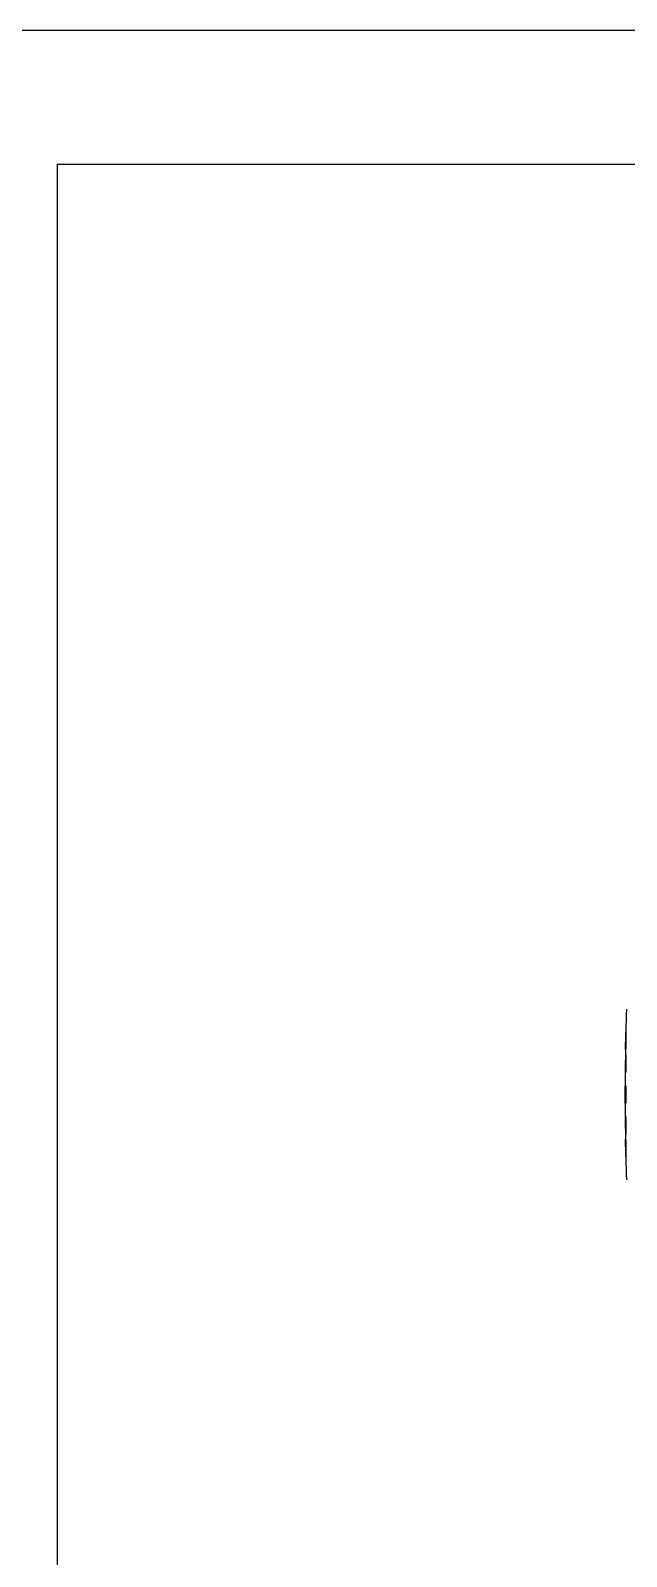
# Model space of a CAD drawing. Extents: x -7342 to 109, y -2713 to 214.
# Drawn here: x -7236.2 to -7178.2, y -2564.4 to -2415.9 of the extents above; entities that cross this region are included whole.
import ezdxf

# ---------------------------------------------------------------- set-up
doc = ezdxf.new("R2010")
doc.units = 0
doc.header["$LTSCALE"] = 7
doc.layers.get('0').update_dxf_attribs({"color": 2, "linetype": 'CONTINUOUS'})

# ---------------------------------------------------------------- blocks, each defined once
blk = doc.blocks.new('BORDER')
blk.add_line((1, 1), (0, 1))

msp = doc.modelspace()

# ---------------------------------------------------------------- linework, layer by layer
at = {"color": 4}
for p, q in [((-7233.5456, -2428.89488), (-6855.5456, -2428.89488)), ((-7233.5456, -2702.89488), (-7233.5456, -2428.89488))]:
    msp.add_line(p, q, dxfattribs=at)
at = {"color": 7, "linetype": 'Continuous'}
for p, q in [((-7178.2676, -2512.58303), (-7178.30751, -2514.28503)), ((-7178.27454, -2514.07904), (-7178.27967, -2514.33701)), ((-7178.27077, -2513.84628), (-7178.27454, -2514.07904)), ((-7178.2685, -2513.65539), (-7178.27077, -2513.84628)), ((-7178.26777, -2513.54595), (-7178.2685, -2513.65539)), ((-7178.26798, -2513.45068), (-7178.26772, -2513.49098)), ((-7178.26772, -2513.49098), (-7178.26777, -2513.54595)), ((-7178.3304, -2515.58655), (-7178.35035, -2517.28854)), ((-7178.29572, -2514.9264), (-7178.29803, -2514.98509)), ((-7178.29171, -2514.80645), (-7178.29572, -2514.9264)), ((-7178.28567, -2514.59147), (-7178.29171, -2514.80645)), ((-7178.27967, -2514.33701), (-7178.28567, -2514.59147)), ((-7178.27537, -2516.75648), (-7178.27873, -2516.90592)), ((-7178.2725, -2516.59446), (-7178.27537, -2516.75648)), ((-7178.27027, -2516.43021), (-7178.2725, -2516.59446)), ((-7178.26826, -2516.19909), (-7178.27027, -2516.43021)), ((-7178.26945, -2515.75505), (-7178.26841, -2515.83859)), ((-7178.26841, -2515.83859), (-7178.26782, -2515.9412)), ((-7178.26774, -2516.06186), (-7178.26826, -2516.19909)), ((-7178.26782, -2515.9412), (-7178.26774, -2516.06186)), ((-7178.35798, -2518.59007), (-7178.35798, -2520.29206)), ((-7178.33663, -2518.65848), (-7178.33553, -2518.70198)), ((-7178.33553, -2518.70198), (-7178.33445, -2518.76058)), ((-7178.33445, -2518.76058), (-7178.33295, -2518.87667)), ((-7178.3323, -2519.93515), (-7178.33374, -2520.07149)), ((-7178.33295, -2518.87667), (-7178.33138, -2519.0781)), ((-7178.33093, -2519.70643), (-7178.3323, -2519.93515)), ((-7178.33138, -2519.0781), (-7178.33053, -2519.3196)), ((-7178.33056, -2519.57919), (-7178.33093, -2519.70643)), ((-7178.33053, -2519.3196), (-7178.33056, -2519.57919)), ((-7178.27399, -2518.82538), (-7178.27166, -2518.93559)), ((-7178.27166, -2518.93559), (-7178.26974, -2519.06896)), ((-7178.26843, -2519.66821), (-7178.2701, -2519.84276)), ((-7178.26974, -2519.06896), (-7178.26837, -2519.22329)), ((-7178.26837, -2519.22329), (-7178.26774, -2519.3947)), ((-7178.33749, -2520.24806), (-7178.33799, -2520.25789)), ((-7178.33788, -2520.25615), (-7178.33793, -2520.25703)), ((-7178.33374, -2520.07149), (-7178.3348, -2520.14227)), ((-7178.35035, -2521.59358), (-7178.3304, -2523.29558)), ((-7178.28776, -2521.70954), (-7178.28633, -2521.74081)), ((-7178.28633, -2521.74081), (-7178.2833, -2521.82027)), ((-7178.2833, -2521.82027), (-7178.28019, -2521.92146)), ((-7178.28019, -2521.92146), (-7178.27711, -2522.04373)), ((-7178.27711, -2522.04373), (-7178.27289, -2522.26223)), ((-7178.27289, -2522.26223), (-7178.27058, -2522.42611)), ((-7178.27058, -2522.42611), (-7178.26885, -2522.59761)), ((-7178.27031, -2522.4417), (-7178.26949, -2522.51707)), ((-7178.26885, -2522.59761), (-7178.26788, -2522.76593)), ((-7178.29948, -2523.86518), (-7178.29746, -2523.91065)), ((-7178.29746, -2523.91065), (-7178.29509, -2523.97317)), ((-7178.29509, -2523.97317), (-7178.29099, -2524.09926)), ((-7178.29099, -2524.09926), (-7178.28489, -2524.32168)), ((-7178.28489, -2524.32168), (-7178.27885, -2524.58337)), ((-7178.30751, -2524.5971), (-7178.2676, -2526.29909)), ((-7178.27885, -2524.58337), (-7178.27372, -2524.84948)), ((-7178.27372, -2524.84948), (-7178.27006, -2525.08773)), ((-7178.27006, -2525.08773), (-7178.2681, -2525.27505)), ((-7178.2681, -2525.27505), (-7178.26775, -2525.34556))]:
    msp.add_line(p, q, dxfattribs=at)
for points in [[(-7178.2686, -2513.4215), (-7178.26859, -2513.42169), (-7178.26842, -2513.42656), (-7178.26819, -2513.43646), (-7178.26798, -2513.45068)], [(-7178.29803, -2514.98509), (-7178.29906, -2515.00814), (-7178.29999, -2515.02701), (-7178.30081, -2515.04176), (-7178.30147, -2515.05196), (-7178.30156, -2515.05324)], [(-7178.27873, -2516.90592), (-7178.28237, -2517.03378), (-7178.2842, -2517.08742), (-7178.28601, -2517.13356), (-7178.28773, -2517.172)], [(-7178.27326, -2515.63466), (-7178.27328, -2515.6344), (-7178.27298, -2515.63853), (-7178.27233, -2515.6501), (-7178.27158, -2515.66811), (-7178.27081, -2515.69181)], [(-7178.27081, -2515.69181), (-7178.2701, -2515.72081), (-7178.26945, -2515.75505)], [(-7178.28773, -2517.172), (-7178.28934, -2517.20232), (-7178.29076, -2517.2245), (-7178.29184, -2517.23794), (-7178.29197, -2517.23931)], [(-7178.33788, -2518.62529), (-7178.33797, -2518.62432), (-7178.33796, -2518.6247), (-7178.33761, -2518.63135), (-7178.33715, -2518.64278), (-7178.33663, -2518.65848)], [(-7178.28164, -2518.64293), (-7178.28168, -2518.64258), (-7178.28129, -2518.64674), (-7178.28035, -2518.65933), (-7178.27917, -2518.67939), (-7178.27788, -2518.70616), (-7178.27657, -2518.73947), (-7178.27527, -2518.77932), (-7178.27399, -2518.82538)], [(-7178.2701, -2519.84276), (-7178.27259, -2519.99513), (-7178.27406, -2520.05958), (-7178.27564, -2520.11492), (-7178.27726, -2520.16083), (-7178.27885, -2520.19676), (-7178.28034, -2520.22259), (-7178.28147, -2520.23741), (-7178.28159, -2520.23868)], [(-7178.26774, -2519.3947), (-7178.26797, -2519.5768), (-7178.26843, -2519.66821)], [(-7178.3348, -2520.14227), (-7178.3359, -2520.19655), (-7178.33646, -2520.21778), (-7178.337, -2520.23509), (-7178.33749, -2520.24806)], [(-7178.29208, -2521.64176), (-7178.29202, -2521.64231), (-7178.29135, -2521.64982), (-7178.29033, -2521.66386), (-7178.28911, -2521.68391), (-7178.28776, -2521.70954)], [(-7178.26802, -2522.98746), (-7178.26906, -2523.10157), (-7178.2698, -2523.14673), (-7178.27064, -2523.18385)], [(-7178.26788, -2522.76593), (-7178.26776, -2522.91942), (-7178.26802, -2522.98746)], [(-7178.30175, -2523.82644), (-7178.30179, -2523.826), (-7178.30161, -2523.8283), (-7178.30107, -2523.8361), (-7178.30035, -2523.84851), (-7178.29948, -2523.86518)], [(-7178.27064, -2523.18385), (-7178.27154, -2523.213), (-7178.27243, -2523.23392), (-7178.27314, -2523.24585), (-7178.27322, -2523.24692)], [(-7178.26775, -2525.34556), (-7178.26775, -2525.39985), (-7178.26787, -2525.42096), (-7178.26807, -2525.43814), (-7178.2683, -2525.45097), (-7178.26852, -2525.45875), (-7178.26855, -2525.45955)]]:
    msp.add_lwpolyline(points, dxfattribs=at)
for centre, radius, start, end in [((-6922.10939, -2519.44106), 256.25, 178.1441224, 178.4664077), ((-6922.10939, -2519.44106), 256.25, 178.8470671, 179.1381244), ((-7183.47647, -2514.77344), 5.18287, 357.0966591, 357.5586407), ((-7186.80676, -2515.88872), 8.53857, 0.7056878, 1.0825034), ((-6922.10939, -2519.44106), 256.25, 179.5187053, 179.8097226), ((-7184.36436, -2516.88964), 6.08347, 357.204156, 357.6137132), ((-7184.06323, -2518.93801), 5.79037, 1.715912, 2.3418703), ((-6922.10939, -2519.44106), 256.25, 180.1902774, 180.4812947), ((-7184.4587, -2519.93037), 6.18607, 357.6802514, 358.1963276), ((-7184.36565, -2521.99229), 6.08476, 2.3472588, 2.7027881), ((-7187.65349, -2522.12856), 9.37542, 1.974706, 2.3564138), ((-7192.6035, -2522.30295), 14.32849, 1.6734002, 1.9895937), ((-7199.32121, -2522.50285), 21.04918, 1.3884404, 1.6832961), ((-7205.77238, -2522.66446), 27.50237, 1.2345136, 1.3993771), ((-7211.80845, -2522.79534), 33.53986, 1.0017092, 1.2358853), ((-7216.75164, -2522.88494), 38.48386, 0.8844548, 1.0064359), ((-7219.47686, -2522.92706), 41.20941, 0.674843, 0.8845196), ((-7218.72365, -2522.9214), 40.45618, 0.3783262, 0.5726476), ((-7214.6956, -2522.89389), 36.42804, 0.2240595, 0.3768857), ((-7210.13176, -2522.87545), 31.86416, 0.047861, 0.2229873), ((-6922.10939, -2519.44106), 256.25, 180.8618756, 181.1529329), ((-7186.55099, -2524.24135), 8.26025, 2.2971739, 2.4514993), ((-6922.10939, -2519.44106), 256.25, 181.5335923, 181.8558776)]:
    msp.add_arc(centre, radius, start, end, dxfattribs=at)
for points, knots in [([(-7178.30747, -2515.00315), (-7178.30783, -2514.90425), (-7178.30511, -2514.66296), (-7178.29875, -2514.27553), (-7178.2896, -2513.87779), (-7178.28235, -2513.62243), (-7178.27804, -2513.51325)], [0, 0, 0, 0, 1784.188073104, 4352.533565323, 6989.728530877, 8960.671116548, 8960.671116548, 8960.671116548, 8960.671116548]), ([(-7178.26761, -2513.50637), (-7178.26766, -2513.61346), (-7178.27068, -2513.86556), (-7178.27756, -2514.26043), (-7178.28685, -2514.6493), (-7178.29397, -2514.89317), (-7178.2983, -2514.99421)], [0, 0, 0, 0, 1933.844952208, 4552.79610712, 7132.112026931, 8958.475548278, 8958.475548278, 8958.475548278, 8958.475548278]), ([(-7178.27804, -2513.51325), (-7178.27733, -2513.49541), (-7178.2763, -2513.47041), (-7178.27476, -2513.43954), (-7178.27382, -2513.42175), (-7178.27277, -2513.40796), (-7178.27225, -2513.39745), (-7178.27098, -2513.39187), (-7178.27107, -2513.38822), (-7178.27034, -2513.38784)], [0, 0, 0, 0, 6262.897662978, 8773.157573478, 10852.614878699, 12490.073681944, 13679.57717946, 14417.066011382, 14702.940597593, 14702.940597593, 14702.940597593, 14702.940597593]), ([(-7178.27034, -2513.38784), (-7178.27013, -2513.38773), (-7178.26963, -2513.38928), (-7178.26951, -2513.39097), (-7178.26906, -2513.3952), (-7178.26867, -2513.40343), (-7178.26819, -2513.41819), (-7178.26801, -2513.43089), (-7178.26792, -2513.43834)], [0, 0, 0, 0, 183.732539646, 760.662582805, 1750.613131771, 3153.981975372, 7194.612934767, 12861.354377435, 12861.354377435, 12861.354377435, 12861.354377435]), ([(-7178.26792, -2513.43834), (-7178.26786, -2513.44315), (-7178.26764, -2513.46583), (-7178.2676, -2513.48851), (-7178.26761, -2513.50637)], [0, 0, 0, 0, 1072.785922781, 5050.897670003, 5050.897670003, 5050.897670003, 5050.897670003]), ([(-7178.3049, -2515.0898), (-7178.30541, -2515.08953), (-7178.30539, -2515.08702), (-7178.30612, -2515.08314), (-7178.30632, -2515.07593), (-7178.30673, -2515.06643), (-7178.30698, -2515.05418), (-7178.30732, -2515.03283), (-7178.30742, -2515.01552), (-7178.30747, -2515.00315)], [0, 0, 0, 0, 291.966526192, 1027.610576899, 2212.417164028, 3843.936730901, 5917.425090152, 8427.287853292, 14722.32680013, 14722.32680013, 14722.32680013, 14722.32680013]), ([(-7178.30025, -2515.03596), (-7178.30066, -2515.04389), (-7178.3014, -2515.05741), (-7178.30251, -2515.07315), (-7178.30328, -2515.08192), (-7178.3039, -2515.08645), (-7178.30414, -2515.08825), (-7178.30467, -2515.08993), (-7178.3049, -2515.0898)], [0, 0, 0, 0, 5659.60815637, 9705.98696451, 11113.936277528, 12109.201817786, 12691.739096068, 12878.626986358, 12878.626986358, 12878.626986358, 12878.626986358]), ([(-7178.28859, -2515.72365), (-7178.28776, -2515.70431), (-7178.2865, -2515.67717), (-7178.2845, -2515.64362), (-7178.28318, -2515.62423), (-7178.28179, -2515.60905), (-7178.2807, -2515.59755), (-7178.27925, -2515.59107), (-7178.27868, -2515.58708), (-7178.27778, -2515.5866)], [0, 0, 0, 0, 6211.283636248, 8711.111110643, 10789.239589294, 12433.985701904, 13639.415813903, 14402.243194238, 14728.757402323, 14728.757402323, 14728.757402323, 14728.757402323]), ([(-7178.27778, -2515.5866), (-7178.27717, -2515.58627), (-7178.27565, -2515.5906), (-7178.27528, -2515.59545), (-7178.27386, -2515.60738), (-7178.27302, -2515.62252), (-7178.27201, -2515.64275), (-7178.27077, -2515.67809), (-7178.2701, -2515.70685), (-7178.26971, -2515.72741)], [0, 0, 0, 0, 215.452368824, 885.941490496, 2035.780275607, 3661.843986234, 5756.085735807, 8308.767201409, 14729.095891193, 14729.095891193, 14729.095891193, 14729.095891193]), ([(-7178.30479, -2517.17651), (-7178.30718, -2517.07618), (-7178.30805, -2516.83797), (-7178.30582, -2516.45984), (-7178.29954, -2516.07589), (-7178.29316, -2515.82977), (-7178.28859, -2515.72365)], [0, 0, 0, 0, 1860.079688502, 4414.368348131, 7008.382025282, 8976.975614954, 8976.975614954, 8976.975614954, 8976.975614954]), ([(-7178.26883, -2515.78356), (-7178.26752, -2515.88767), (-7178.26727, -2516.11995), (-7178.27018, -2516.47738), (-7178.27623, -2516.82641), (-7178.28216, -2517.04726), (-7178.28616, -2517.14293)], [0, 0, 0, 0, 2062.001150048, 4600.237396385, 7078.956713042, 8975.444044744, 8975.444044744, 8975.444044744, 8975.444044744]), ([(-7178.29772, -2517.28849), (-7178.29847, -2517.28809), (-7178.299, -2517.28486), (-7178.3001, -2517.27952), (-7178.30091, -2517.27017), (-7178.30184, -2517.25779), (-7178.30266, -2517.24198), (-7178.3038, -2517.21455), (-7178.30442, -2517.19235), (-7178.30479, -2517.17651)], [0, 0, 0, 0, 333.122647292, 1095.665731318, 2298.613701276, 3939.991576174, 6014.388359484, 8513.969570143, 14748.36061121, 14748.36061121, 14748.36061121, 14748.36061121]), ([(-7178.28813, -2517.18637), (-7178.28887, -2517.20138), (-7178.29021, -2517.2271), (-7178.29246, -2517.25689), (-7178.294, -2517.27371), (-7178.29546, -2517.28215), (-7178.29582, -2517.28588), (-7178.29727, -2517.28875), (-7178.29772, -2517.28849)], [0, 0, 0, 0, 5645.716869348, 9708.365884214, 11123.979316658, 12123.030005588, 12706.153137752, 12902.013129914, 12902.013129914, 12902.013129914, 12902.013129914]), ([(-7178.34568, -2520.1618), (-7178.34761, -2520.05821), (-7178.34965, -2519.8166), (-7178.35076, -2519.43732), (-7178.34961, -2519.05899), (-7178.34756, -2518.81867), (-7178.3456, -2518.71603)], [0, 0, 0, 0, 1934.471430294, 4511.409807664, 7082.001133657, 8998.799664711, 8998.799664711, 8998.799664711, 8998.799664711]), ([(-7178.3456, -2518.71603), (-7178.34526, -2518.69812), (-7178.34473, -2518.67301), (-7178.34381, -2518.642), (-7178.34324, -2518.62414), (-7178.34246, -2518.61029), (-7178.34216, -2518.59973), (-7178.34099, -2518.59415), (-7178.34116, -2518.59046), (-7178.34044, -2518.59008)], [0, 0, 0, 0, 6290.643307526, 8812.086226598, 10900.377774019, 12544.519065873, 13738.614539109, 14478.184369225, 14763.285505594, 14763.285505594, 14763.285505594, 14763.285505594]), ([(-7178.34044, -2518.59008), (-7178.34022, -2518.58996), (-7178.33971, -2518.59157), (-7178.33952, -2518.59332), (-7178.339, -2518.59769), (-7178.33842, -2518.60616), (-7178.33764, -2518.62135), (-7178.33719, -2518.63441), (-7178.33694, -2518.64208)], [0, 0, 0, 0, 187.258951554, 769.929831469, 1766.421766108, 3176.861908752, 7232.470088595, 12916.174445152, 12916.174445152, 12916.174445152, 12916.174445152]), ([(-7178.33694, -2518.64208), (-7178.33676, -2518.64779), (-7178.33596, -2518.67516), (-7178.3354, -2518.70255), (-7178.335, -2518.72423)], [0, 0, 0, 0, 1057.908696408, 5072.481172767, 5072.481172767, 5072.481172767, 5072.481172767]), ([(-7178.335, -2518.72423), (-7178.33312, -2518.82697), (-7178.3311, -2519.06595), (-7178.33, -2519.44114), (-7178.3311, -2519.8163), (-7178.33312, -2520.05526), (-7178.335, -2520.15798)], [0, 0, 0, 0, 1934.4742157, 4498.695726183, 7062.79483639, 8996.911103684, 8996.911103684, 8996.911103684, 8996.911103684]), ([(-7178.29757, -2520.1773), (-7178.30176, -2520.07348), (-7178.30598, -2519.82785), (-7178.3084, -2519.44055), (-7178.30597, -2519.05339), (-7178.30175, -2518.80794), (-7178.29754, -2518.70426)], [0, 0, 0, 0, 1904.090602958, 4501.340050923, 7097.677413124, 8999.277412063, 8999.277412063, 8999.277412063, 8999.277412063]), ([(-7178.29754, -2518.70426), (-7178.29689, -2518.68817), (-7178.29587, -2518.66562), (-7178.29418, -2518.63773), (-7178.293, -2518.62162), (-7178.29177, -2518.60898), (-7178.29067, -2518.59942), (-7178.2894, -2518.59386), (-7178.28862, -2518.59056), (-7178.28781, -2518.59014)], [0, 0, 0, 0, 6208.922350642, 8704.338505366, 10779.267967645, 12424.552810123, 13635.854620091, 14411.792371597, 14764.204295975, 14764.204295975, 14764.204295975, 14764.204295975]), ([(-7178.28781, -2518.59014), (-7178.2873, -2518.58986), (-7178.28553, -2518.59277), (-7178.28517, -2518.59703), (-7178.28351, -2518.60609), (-7178.28191, -2518.6245), (-7178.27961, -2518.65695), (-7178.27837, -2518.68503), (-7178.27769, -2518.70141)], [0, 0, 0, 0, 201.248643357, 782.323393935, 1779.983320251, 3195.916966689, 7264.550201245, 12917.053692986, 12917.053692986, 12917.053692986, 12917.053692986]), ([(-7178.27545, -2518.76463), (-7178.27236, -2518.86522), (-7178.26874, -2519.09281), (-7178.26694, -2519.44692), (-7178.26886, -2519.79979), (-7178.27254, -2520.02571), (-7178.27569, -2520.12508)], [0, 0, 0, 0, 1996.804449435, 4515.455026201, 7025.407438345, 8997.80223418, 8997.80223418, 8997.80223418, 8997.80223418]), ([(-7178.34044, -2520.29204), (-7178.34118, -2520.29164), (-7178.34098, -2520.28785), (-7178.34219, -2520.28205), (-7178.3425, -2520.27115), (-7178.34329, -2520.25681), (-7178.34387, -2520.23834), (-7178.3448, -2520.20628), (-7178.34533, -2520.18032), (-7178.34568, -2520.1618)], [0, 0, 0, 0, 285.894988066, 1026.527919138, 2222.111980441, 3868.585314406, 5960.29572245, 8485.706560185, 14783.212236648, 14783.212236648, 14783.212236648, 14783.212236648]), ([(-7178.33697, -2520.24082), (-7178.33721, -2520.24837), (-7178.33766, -2520.26125), (-7178.33844, -2520.27622), (-7178.33901, -2520.28457), (-7178.33954, -2520.28887), (-7178.3397, -2520.29058), (-7178.34023, -2520.29216), (-7178.34044, -2520.29204)], [0, 0, 0, 0, 5692.990108085, 9756.069194764, 11168.970765278, 12166.627641039, 12748.841316152, 12934.08664597, 12934.08664597, 12934.08664597, 12934.08664597]), ([(-7178.335, -2520.15798), (-7178.33515, -2520.16603), (-7178.33569, -2520.19364), (-7178.33633, -2520.22126), (-7178.33697, -2520.24082)], [0, 0, 0, 0, 1479.723632738, 5078.916358316, 5078.916358316, 5078.916358316, 5078.916358316]), ([(-7178.28781, -2520.29199), (-7178.28862, -2520.29155), (-7178.28939, -2520.28825), (-7178.29067, -2520.28265), (-7178.29178, -2520.27305), (-7178.29302, -2520.26035), (-7178.2942, -2520.24416), (-7178.29589, -2520.21614), (-7178.29691, -2520.19347), (-7178.29757, -2520.1773)], [0, 0, 0, 0, 353.338721181, 1130.231616539, 2342.680272703, 3989.724255883, 6067.387577432, 8566.411443721, 14784.160854552, 14784.160854552, 14784.160854552, 14784.160854552]), ([(-7178.27769, -2520.18076), (-7178.27837, -2520.19713), (-7178.27961, -2520.2252), (-7178.28191, -2520.25764), (-7178.28351, -2520.27605), (-7178.28518, -2520.28511), (-7178.28552, -2520.28936), (-7178.28731, -2520.29227), (-7178.28781, -2520.29199)], [0, 0, 0, 0, 5659.892254837, 9734.08109205, 11152.404508774, 12151.900580357, 12733.775594167, 12934.462443779, 12934.462443779, 12934.462443779, 12934.462443779]), ([(-7178.28799, -2523.17229), (-7178.29291, -2523.06347), (-7178.2995, -2522.80836), (-7178.30605, -2522.41053), (-7178.30802, -2522.02224), (-7178.30707, -2521.78013), (-7178.30413, -2521.68082)], [0, 0, 0, 0, 1976.352239371, 4629.560974359, 7219.012670018, 9021.592481765, 9021.592481765, 9021.592481765, 9021.592481765]), ([(-7178.30413, -2521.68082), (-7178.30377, -2521.66848), (-7178.30302, -2521.64714), (-7178.30178, -2521.62247), (-7178.30055, -2521.60794), (-7178.2998, -2521.60068), (-7178.29888, -2521.59646), (-7178.29833, -2521.59396), (-7178.29772, -2521.59363)], [0, 0, 0, 0, 5470.246923612, 9476.243145209, 10913.541076206, 11969.172803428, 12643.701587771, 12949.062146019, 12949.062146019, 12949.062146019, 12949.062146019]), ([(-7178.29772, -2521.59363), (-7178.29723, -2521.59336), (-7178.29575, -2521.59659), (-7178.29533, -2521.60061), (-7178.29383, -2521.6099), (-7178.2922, -2521.62829), (-7178.28985, -2521.66088), (-7178.28844, -2521.68897), (-7178.28767, -2521.70536)], [0, 0, 0, 0, 195.662589928, 783.054427086, 1788.076375448, 3211.044454917, 7290.616275571, 12949.300218119, 12949.300218119, 12949.300218119, 12949.300218119]), ([(-7178.26761, -2522.84883), (-7178.26759, -2522.87772), (-7178.26768, -2522.97768), (-7178.26831, -2523.07765), (-7178.2696, -2523.1487)], [0, 0, 0, 0, 1471.480952878, 5090.892276753, 5090.892276753, 5090.892276753, 5090.892276753]), ([(-7178.27806, -2525.36832), (-7178.28238, -2525.25851), (-7178.28966, -2525.00184), (-7178.29883, -2524.60257), (-7178.30516, -2524.21482), (-7178.30787, -2523.97387), (-7178.30745, -2523.87554)], [0, 0, 0, 0, 1995.659408034, 4662.76079266, 7252.492251321, 9038.184921145, 9038.184921145, 9038.184921145, 9038.184921145]), ([(-7178.30745, -2523.87554), (-7178.3074, -2523.86366), (-7178.30729, -2523.84704), (-7178.30696, -2523.82653), (-7178.3067, -2523.81477), (-7178.3063, -2523.80565), (-7178.30609, -2523.79873), (-7178.30539, -2523.79499), (-7178.30539, -2523.79259), (-7178.3049, -2523.79233)], [0, 0, 0, 0, 6339.988464376, 8866.894893784, 10954.201974846, 12596.563332424, 13789.490298621, 14530.691409475, 14825.887461982, 14825.887461982, 14825.887461982, 14825.887461982]), ([(-7178.3049, -2523.79233), (-7178.30449, -2523.7921), (-7178.304, -2523.7954), (-7178.30343, -2523.79839), (-7178.30271, -2523.80669), (-7178.30193, -2523.81686), (-7178.30109, -2523.83059), (-7178.29978, -2523.85454), (-7178.2989, -2523.87407), (-7178.2983, -2523.88803)], [0, 0, 0, 0, 214.96483527, 897.427482569, 2056.058613678, 3688.926906012, 5791.809181428, 8355.7125828, 14826.070964832, 14826.070964832, 14826.070964832, 14826.070964832]), ([(-7178.29738, -2523.91026), (-7178.29322, -2524.01375), (-7178.28617, -2524.25786), (-7178.27716, -2524.64264), (-7178.27053, -2525.02762), (-7178.26766, -2525.27203), (-7178.26761, -2525.37576)], [0, 0, 0, 0, 1915.549093131, 4516.224599293, 7118.113210005, 9036.550930621, 9036.550930621, 9036.550930621, 9036.550930621]), ([(-7178.27778, -2523.29552), (-7178.27859, -2523.29507), (-7178.27918, -2523.29152), (-7178.28051, -2523.28564), (-7178.28157, -2523.27533), (-7178.28287, -2523.2617), (-7178.28412, -2523.24428), (-7178.286, -2523.21411), (-7178.2872, -2523.1897), (-7178.28799, -2523.17229)], [0, 0, 0, 0, 334.385308834, 1103.244261197, 2314.672543983, 3966.627536244, 6054.293296848, 8567.177697612, 14820.072485767, 14820.072485767, 14820.072485767, 14820.072485767]), ([(-7178.2696, -2523.1487), (-7178.26999, -2523.17011), (-7178.27066, -2523.20008), (-7178.2719, -2523.23691), (-7178.27293, -2523.25801), (-7178.27379, -2523.2738), (-7178.27522, -2523.28628), (-7178.27562, -2523.29131), (-7178.27715, -2523.29587), (-7178.27778, -2523.29552)], [0, 0, 0, 0, 6453.981280262, 9021.873173624, 11130.393468629, 12767.946360141, 13926.431812703, 14602.620370803, 14819.189224716, 14819.189224716, 14819.189224716, 14819.189224716]), ([(-7178.27034, -2525.49428), (-7178.27106, -2525.49389), (-7178.27098, -2525.49024), (-7178.27225, -2525.48461), (-7178.27278, -2525.47408), (-7178.27383, -2525.46022), (-7178.27477, -2525.44236), (-7178.27632, -2525.41135), (-7178.27735, -2525.38624), (-7178.27806, -2525.36832)], [0, 0, 0, 0, 289.565696527, 1034.313073387, 2234.978491719, 3887.936437702, 5987.514635003, 8522.322080808, 14846.469627162, 14846.469627162, 14846.469627162, 14846.469627162]), ([(-7178.26792, -2525.44448), (-7178.26802, -2525.45183), (-7178.2682, -2525.46436), (-7178.26869, -2525.47892), (-7178.26907, -2525.48704), (-7178.26953, -2525.49121), (-7178.26963, -2525.49288), (-7178.27014, -2525.4944), (-7178.27034, -2525.49428)], [0, 0, 0, 0, 5725.049812397, 9808.048449753, 11226.127382807, 12226.003684703, 12807.753559383, 12991.448942266, 12991.448942266, 12991.448942266, 12991.448942266]), ([(-7178.26761, -2525.37576), (-7178.2676, -2525.38235), (-7178.26762, -2525.40526), (-7178.26772, -2525.42817), (-7178.26792, -2525.44448)], [0, 0, 0, 0, 1467.662478715, 5101.514159718, 5101.514159718, 5101.514159718, 5101.514159718])]:
    msp.add_open_spline(points, degree=3, knots=knots, dxfattribs=at)

# ---------------------------------------------------------------- block references
at = {"xscale": 420, "yscale": 297, "zscale": 420}
msp.add_blockref('BORDER', (-7264.5456, -2712.89488), dxfattribs=at)

doc.saveas('drawing.dxf')
